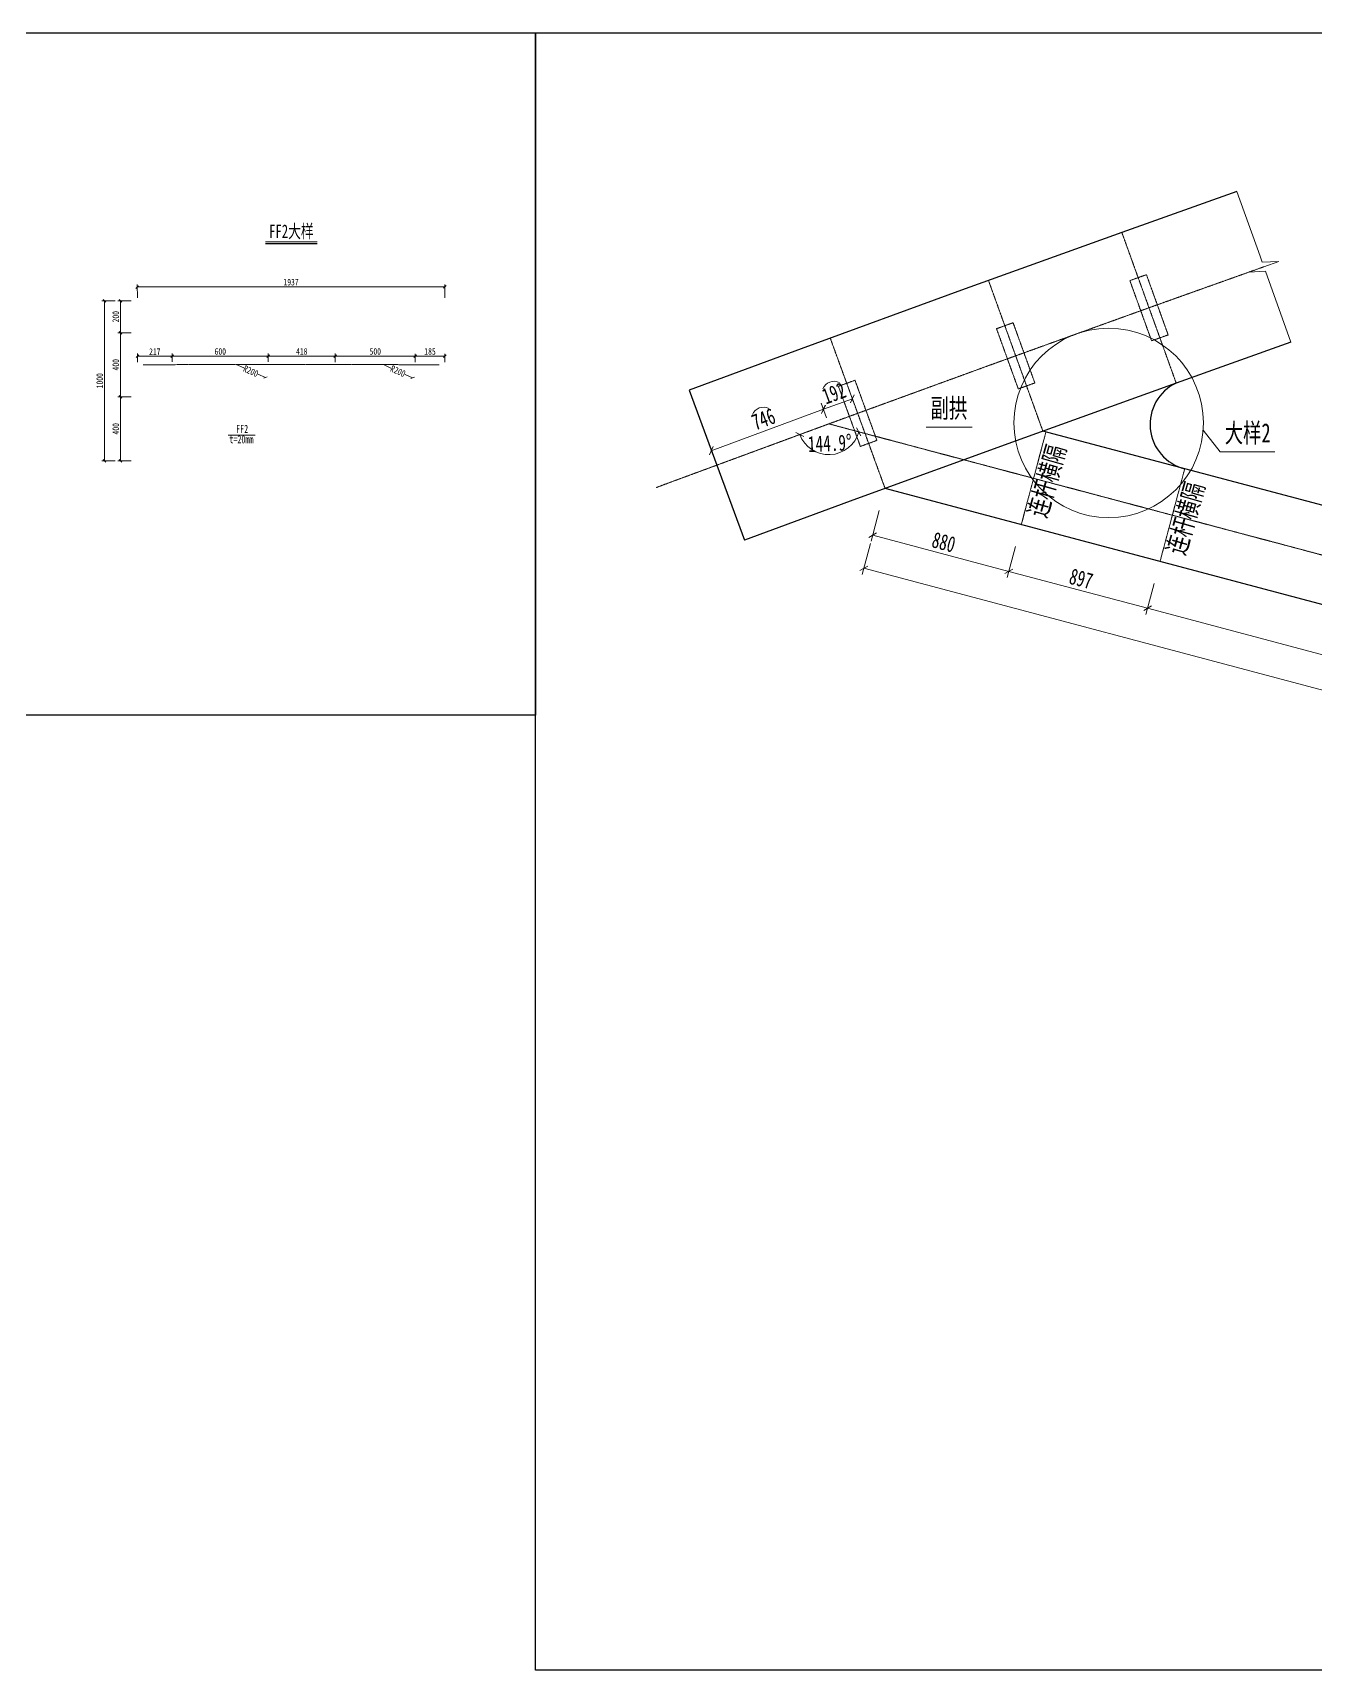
# Model space of a CAD drawing. Header units: millimetres. Extents: x -60009 to 63758, y -2164 to 95433.
# Drawn here: x 22459 to 30469, y 58436 to 68668 of the extents above; entities that cross this region are included whole.
import ezdxf
from ezdxf.enums import TextEntityAlignment as Align

# ---------------------------------------------------------------- set-up
doc = ezdxf.new("R2010")
doc.units = ezdxf.units.MM
doc.linetypes.add('CENTER2', pattern=[28.575, 19.05, -3.175, 3.175, -3.175])
doc.layers.get('Defpoints').update_dxf_attribs({"color": 8})
for name, color, linetype, lineweight in [('中心线', 2, 'CENTER2', 15), ('文字', 7, 'Continuous', 15), ('标注线及字体', 2, 'Continuous', 15), ('细实线', 4, 'Continuous', 15), ('钢板粗线', 1, 'Continuous', 25)]:
    doc.layers.add(name, color=color, linetype=linetype, lineweight=lineweight)
doc.styles.add('111', font='仿宋_GB2312.TTF', dxfattribs={"width": 0.7})
doc.styles.add('BM_Dim', font='仿宋_GB2312.TTF', dxfattribs={"width": 0.85})
doc.dimstyles.new('200', dxfattribs={"dimscale": 0, "dimtxt": 2.5, "dimasz": 1, "dimexe": 1, "dimexo": 1, "dimgap": 0.6, "dimtad": 1, "dimdec": 0, "dimdsep": 46, "dimtxsty": '111', "dimblk": 'OBLIQUE', "dimcen": 0, "dimclrd": 4, "dimclre": 4, "dimclrt": 4, "dimadec": 1, "dimazin": 2, "dimtfac": 1, "dimtdec": 0, "dimtix": 1, "dimtmove": 2, "dimatfit": 3, "dimfxl": 4, "dimfxlon": 1, "dimtolj": 1, "dimlwd": -1, "dimlwe": -1, "dimarcsym": 0})

# ---------------------------------------------------------------- blocks, each defined once
blk = doc.blocks.new('_Oblique')
at = {"color": 0, "linetype": 'ByBlock', "lineweight": -2}
blk.add_line((-0.5, -0.5), (0.5, 0.5), dxfattribs=at)
blk = doc.blocks.new('*D310')
at = {"layer": 'Defpoints', "color": 0, "transparency": 16777216}
for p in [(27782, 65820), (28633, 65593), (28555, 65302)]:
    blk.add_point(p, dxfattribs=at)
at = {"layer": '细实线', "color": 4, "transparency": 16777216}
for p, q in [((27746, 65683), (27695, 65490)), ((27705, 65528), (28555, 65302)), ((28596, 65457), (28545, 65263))]:
    blk.add_line(p, q, dxfattribs=at)
at = {"layer": '细实线', "color": 4, "transparency": 16777216, "xscale": 40, "yscale": 40, "zscale": 40}
for p, rotation in [((27705, 65528), 165.1039070504722), ((28555, 65302), 345.1039070504722)]:
    blk.add_blockref('_Oblique', p, dxfattribs=dict(at, rotation=rotation))
at = {"layer": '细实线', "color": 4, "transparency": 16777216, "insert": (28149, 65484), "char_height": 100, "attachment_point": 5, "rotation": 345.1039, "style": '111'}
blk.add_mtext('\\A1;880', dxfattribs=at)
blk = doc.blocks.new('*D311')
at = {"layer": 'Defpoints', "color": 0, "transparency": 16777216}
for p in [(28633, 65593), (29500, 65363), (29422, 65072)]:
    blk.add_point(p, dxfattribs=at)
at = {"layer": '细实线', "color": 4, "transparency": 16777216}
for p, q in [((28596, 65457), (28545, 65263)), ((28555, 65302), (29422, 65072)), ((29463, 65226), (29412, 65033))]:
    blk.add_line(p, q, dxfattribs=at)
at = {"layer": '细实线', "color": 4, "transparency": 16777216, "xscale": 40, "yscale": 40, "zscale": 40}
for p, rotation in [((28555, 65302), 165.1039070504734), ((29422, 65072), 345.1039070504734)]:
    blk.add_blockref('_Oblique', p, dxfattribs=dict(at, rotation=rotation))
at = {"layer": '细实线', "color": 4, "transparency": 16777216, "insert": (29007, 65256), "char_height": 100, "attachment_point": 5, "rotation": 345.1039, "style": '111'}
blk.add_mtext('\\A1;897', dxfattribs=at)
blk = doc.blocks.new('*D312')
at = {"layer": 'Defpoints', "color": 0, "transparency": 16777216}
for p in [(29500, 65363), (37327, 63281), (37249, 62989)]:
    blk.add_point(p, dxfattribs=at)
at = {"layer": '细实线', "color": 4, "transparency": 16777216}
for p, q in [((29463, 65226), (29412, 65033)), ((29422, 65072), (37249, 62989)), ((37291, 63144), (37239, 62951))]:
    blk.add_line(p, q, dxfattribs=at)
at = {"layer": '细实线', "color": 4, "transparency": 16777216, "xscale": 40, "yscale": 40, "zscale": 40}
for p, rotation in [((29422, 65072), 165.1039070504746), ((37249, 62989), 345.1039070504746)]:
    blk.add_blockref('_Oblique', p, dxfattribs=dict(at, rotation=rotation))
at = {"layer": '细实线', "color": 4, "transparency": 16777216, "insert": (33354, 64100), "char_height": 100, "attachment_point": 5, "rotation": 345.1039, "style": '111'}
blk.add_mtext('\\A1;3×2700', dxfattribs=at)
blk = doc.blocks.new('*D315')
at = {"layer": 'Defpoints', "color": 0, "transparency": 16777216}
for p in [(27782, 65820), (38596, 62943), (38463, 62445)]:
    blk.add_point(p, dxfattribs=at)
at = {"layer": '细实线', "color": 4, "transparency": 16777216}
for p, q in [((27691, 65476), (27640, 65282)), ((27650, 65321), (38463, 62445)), ((38504, 62599), (38453, 62406))]:
    blk.add_line(p, q, dxfattribs=at)
at = {"layer": '细实线', "color": 4, "transparency": 16777216, "xscale": 40, "yscale": 40, "zscale": 40}
for p, rotation in [((27650, 65321), 165.1039070504737), ((38463, 62445), 345.1039070504738)]:
    blk.add_blockref('_Oblique', p, dxfattribs=dict(at, rotation=rotation))
at = {"layer": '细实线', "color": 4, "transparency": 16777216, "insert": (33075, 63952), "char_height": 100, "attachment_point": 5, "rotation": 345.1039, "style": '111'}
blk.add_mtext('\\A1;11189', dxfattribs=at)
blk = doc.blocks.new('*D534')
at = {"layer": 'Defpoints', "color": 0, "transparency": 16777216}
for p in [(23730, 66594), (23912, 66513)]:
    blk.add_point(p, dxfattribs=at)
at = {"layer": '细实线', "color": 4, "transparency": 16777216}
for p, q in [((23777, 66573), (23730, 66594)), ((23865, 66534), (23912, 66513))]:
    blk.add_line(p, q, dxfattribs=at)
at = {"layer": '细实线', "color": 4, "transparency": 16777216, "xscale": 16.66666666666666, "yscale": 16.66666666666666, "zscale": 16.66666666666666, "rotation": 335.9843972016674}
blk.add_blockref('_Oblique', (23912, 66513), dxfattribs=at)
at = {"layer": '细实线', "color": 4, "transparency": 16777216, "insert": (23821, 66553), "char_height": 41.7, "attachment_point": 5, "rotation": 335.9844, "style": '111'}
blk.add_mtext('\\A1;R200', dxfattribs=at)
blk = doc.blocks.new('*D535')
at = {"layer": 'Defpoints', "color": 0, "transparency": 16777216}
for p in [(24649, 66594), (24831, 66512)]:
    blk.add_point(p, dxfattribs=at)
at = {"layer": '细实线', "color": 4, "transparency": 16777216}
for p, q in [((24696, 66572), (24649, 66594)), ((24784, 66533), (24831, 66512))]:
    blk.add_line(p, q, dxfattribs=at)
at = {"layer": '细实线', "color": 4, "transparency": 16777216, "xscale": 16.66666666666666, "yscale": 16.66666666666666, "zscale": 16.66666666666666, "rotation": 335.9843972016674}
blk.add_blockref('_Oblique', (24831, 66512), dxfattribs=at)
at = {"layer": '细实线', "color": 4, "transparency": 16777216, "insert": (24740, 66553), "char_height": 41.7, "attachment_point": 5, "rotation": 335.9844, "style": '111'}
blk.add_mtext('\\A1;R200', dxfattribs=at)
blk = doc.blocks.new('*D536')
at = {"layer": 'Defpoints', "color": 0, "transparency": 16777216}
for p in [(23114, 66393), (23007, 65993), (23114, 65993)]:
    blk.add_point(p, dxfattribs=at)
at = {"layer": '细实线', "color": 4, "transparency": 16777216}
for p, q in [((23074, 66393), (22990, 66393)), ((23007, 66393), (23007, 65993)), ((23074, 65993), (22990, 65993))]:
    blk.add_line(p, q, dxfattribs=at)
at = {"layer": '细实线', "color": 4, "transparency": 16777216, "xscale": 16.66666666666666, "yscale": 16.66666666666666, "zscale": 16.66666666666666}
for p, rotation in [((23007, 66393), 90), ((23007, 65993), 270)]:
    blk.add_blockref('_Oblique', p, dxfattribs=dict(at, rotation=rotation))
at = {"layer": '细实线', "color": 4, "transparency": 16777216, "insert": (22977, 66193), "char_height": 41.7, "attachment_point": 5, "rotation": 90, "style": '111'}
blk.add_mtext('\\A1;400', dxfattribs=at)
blk = doc.blocks.new('*D537')
at = {"layer": 'Defpoints', "color": 0, "transparency": 16777216}
for p in [(23007, 66793), (23630, 66793), (23630, 66393)]:
    blk.add_point(p, dxfattribs=at)
at = {"layer": '细实线', "color": 4, "transparency": 16777216}
for p, q in [((23074, 66793), (22990, 66793)), ((23007, 66393), (23007, 66793)), ((23074, 66393), (22990, 66393))]:
    blk.add_line(p, q, dxfattribs=at)
at = {"layer": '细实线', "color": 4, "transparency": 16777216, "xscale": 16.66666666666666, "yscale": 16.66666666666666, "zscale": 16.66666666666666}
for p, rotation in [((23007, 66793), 90), ((23007, 66393), 270)]:
    blk.add_blockref('_Oblique', p, dxfattribs=dict(at, rotation=rotation))
at = {"layer": '细实线', "color": 4, "transparency": 16777216, "insert": (22977, 66593), "char_height": 41.7, "attachment_point": 5, "rotation": 90, "style": '111'}
blk.add_mtext('\\A1;400', dxfattribs=at)
blk = doc.blocks.new('*D538')
at = {"layer": 'Defpoints', "color": 0, "transparency": 16777216}
for p in [(23007, 66993), (23112, 66993), (23075, 66793)]:
    blk.add_point(p, dxfattribs=at)
at = {"layer": '细实线', "color": 4, "transparency": 16777216}
for p, q in [((23074, 66993), (22990, 66993)), ((23007, 66793), (23007, 66993)), ((23058, 66793), (22990, 66793))]:
    blk.add_line(p, q, dxfattribs=at)
at = {"layer": '细实线', "color": 4, "transparency": 16777216, "xscale": 16.66666666666666, "yscale": 16.66666666666666, "zscale": 16.66666666666666}
for p, rotation in [((23007, 66993), 90), ((23007, 66793), 270)]:
    blk.add_blockref('_Oblique', p, dxfattribs=dict(at, rotation=rotation))
at = {"layer": '细实线', "color": 4, "transparency": 16777216, "insert": (22977, 66893), "char_height": 41.7, "attachment_point": 5, "rotation": 90, "style": '111'}
blk.add_mtext('\\A1;200', dxfattribs=at)
blk = doc.blocks.new('*D539')
at = {"layer": 'Defpoints', "color": 0, "transparency": 16777216}
for p in [(22907, 66993), (23112, 66993), (23114, 65993)]:
    blk.add_point(p, dxfattribs=at)
at = {"layer": '细实线', "color": 4, "transparency": 16777216}
for p, q in [((22974, 66993), (22890, 66993)), ((22907, 65993), (22907, 66993)), ((22974, 65993), (22890, 65993))]:
    blk.add_line(p, q, dxfattribs=at)
at = {"layer": '细实线', "color": 4, "transparency": 16777216, "xscale": 16.66666666666666, "yscale": 16.66666666666666, "zscale": 16.66666666666666}
for p, rotation in [((22907, 66993), 90), ((22907, 65993), 270)]:
    blk.add_blockref('_Oblique', p, dxfattribs=dict(at, rotation=rotation))
at = {"layer": '细实线', "color": 4, "transparency": 16777216, "insert": (22877, 66493), "char_height": 41.7, "attachment_point": 5, "rotation": 90, "style": '111'}
blk.add_mtext('\\A1;1000', dxfattribs=at)
blk = doc.blocks.new('*D544')
at = {"layer": 'Defpoints', "color": 0, "transparency": 16777216}
for p in [(27397, 66315), (27431, 66224), (26731, 65965)]:
    blk.add_point(p, dxfattribs=at)
at = {"layer": '细实线', "color": 4, "transparency": 16777216}
for p, q in [((26697, 66056), (27397, 66315)), ((27417, 66261), (27383, 66352)), ((26717, 66003), (26683, 66094))]:
    blk.add_line(p, q, dxfattribs=at)
at = {"layer": '细实线', "color": 4, "transparency": 16777216, "xscale": 40, "yscale": 40, "zscale": 40}
for p, rotation in [((27397, 66315), 20.24577076898053), ((26697, 66056), 200.2457707689805)]:
    blk.add_blockref('_Oblique', p, dxfattribs=dict(at, rotation=rotation))
at = {"layer": '细实线', "color": 4, "transparency": 16777216, "insert": (27023, 66253), "char_height": 100, "attachment_point": 5, "rotation": 20.2458, "style": '111'}
blk.add_mtext('\\A1;746', dxfattribs=at)
blk = doc.blocks.new('*D545')
at = {"layer": 'Defpoints', "color": 0, "transparency": 16777216}
for p in [(27578, 66380), (27431, 66224), (27611, 66289)]:
    blk.add_point(p, dxfattribs=at)
at = {"layer": '细实线', "color": 4, "transparency": 16777216}
for p, q in [((27597, 66327), (27564, 66418)), ((27417, 66261), (27384, 66352)), ((27398, 66315), (27578, 66380))]:
    blk.add_line(p, q, dxfattribs=at)
at = {"layer": '细实线', "color": 4, "transparency": 16777216, "xscale": 40, "yscale": 40, "zscale": 40}
for p, rotation in [((27578, 66380), 20.04220357042235), ((27398, 66315), 200.0422035704223)]:
    blk.add_blockref('_Oblique', p, dxfattribs=dict(at, rotation=rotation))
at = {"layer": '细实线', "color": 4, "transparency": 16777216, "insert": (27463, 66415), "char_height": 100, "attachment_point": 5, "rotation": 20.0422, "style": '111'}
blk.add_mtext('\\A1;192', dxfattribs=at)
blk = doc.blocks.new('*D546')
at = {"layer": 'Defpoints', "color": 0, "transparency": 16777216}
for p in [(27431, 66224), (27431, 66224), (27360, 66044), (26431, 65855), (38673, 63233)]:
    blk.add_point(p, dxfattribs=at)
at = {"layer": '细实线', "color": 4, "transparency": 16777216}
blk.add_arc((27431, 66224), 193, 200.2458, 345.1039, dxfattribs=at)
at = {"layer": '细实线', "color": 4, "transparency": 16777216, "xscale": 40, "yscale": 40, "zscale": 40}
for p, rotation in [((27250, 66157), 110.2457707689785), ((27617, 66174), 75.10390705047371)]:
    blk.add_blockref('_Oblique', p, dxfattribs=dict(at, rotation=rotation))
at = {"layer": '细实线', "color": 4, "transparency": 16777216, "insert": (27437, 66102), "char_height": 100, "attachment_point": 5, "rotation": 2.6748, "style": '111'}
blk.add_mtext('\\A1;144.9%%d', dxfattribs=at)
blk = doc.blocks.new('*D710')
at = {"layer": 'Defpoints', "color": 0, "transparency": 16777216}
for p in [(24348, 66646), (23930, 66594), (24348, 66593)]:
    blk.add_point(p, dxfattribs=at)
at = {"layer": '细实线', "color": 4, "transparency": 16777216}
for p, q in [((23930, 66611), (23930, 66663)), ((23930, 66646), (24348, 66646)), ((24348, 66610), (24348, 66663))]:
    blk.add_line(p, q, dxfattribs=at)
at = {"layer": '细实线', "color": 4, "transparency": 16777216, "xscale": 16.66666666666666, "yscale": 16.66666666666666, "zscale": 16.66666666666666, "rotation": 180}
blk.add_blockref('_Oblique', (23930, 66646), dxfattribs=at)
at = {"layer": '细实线', "color": 4, "transparency": 16777216, "xscale": 16.66666666666666, "yscale": 16.66666666666666, "zscale": 16.66666666666666}
blk.add_blockref('_Oblique', (24348, 66646), dxfattribs=at)
at = {"layer": '细实线', "color": 4, "transparency": 16777216, "insert": (24139, 66676), "char_height": 41.7, "attachment_point": 5, "style": '111'}
blk.add_mtext('\\A1;418', dxfattribs=at)
blk = doc.blocks.new('*D711')
at = {"layer": 'Defpoints', "color": 0, "transparency": 16777216}
for p in [(23330, 66646), (23330, 66594), (23930, 66594)]:
    blk.add_point(p, dxfattribs=at)
at = {"layer": '细实线', "color": 4, "transparency": 16777216}
for p, q in [((23330, 66611), (23330, 66663)), ((23930, 66646), (23330, 66646)), ((23930, 66611), (23930, 66663))]:
    blk.add_line(p, q, dxfattribs=at)
at = {"layer": '细实线', "color": 4, "transparency": 16777216, "xscale": 16.66666666666666, "yscale": 16.66666666666666, "zscale": 16.66666666666666, "rotation": 180}
blk.add_blockref('_Oblique', (23330, 66646), dxfattribs=at)
at = {"layer": '细实线', "color": 4, "transparency": 16777216, "xscale": 16.66666666666666, "yscale": 16.66666666666666, "zscale": 16.66666666666666}
blk.add_blockref('_Oblique', (23930, 66646), dxfattribs=at)
at = {"layer": '细实线', "color": 4, "transparency": 16777216, "insert": (23630, 66676), "char_height": 41.7, "attachment_point": 5, "style": '111'}
blk.add_mtext('\\A1;600', dxfattribs=at)
blk = doc.blocks.new('*D712')
at = {"layer": 'Defpoints', "color": 0, "transparency": 16777216}
for p in [(23112, 66646), (23112, 66592), (23330, 66594)]:
    blk.add_point(p, dxfattribs=at)
at = {"layer": '细实线', "color": 4, "transparency": 16777216}
for p, q in [((23112, 66609), (23112, 66663)), ((23330, 66646), (23112, 66646)), ((23330, 66611), (23330, 66663))]:
    blk.add_line(p, q, dxfattribs=at)
at = {"layer": '细实线', "color": 4, "transparency": 16777216, "xscale": 16.66666666666666, "yscale": 16.66666666666666, "zscale": 16.66666666666666, "rotation": 180}
blk.add_blockref('_Oblique', (23112, 66646), dxfattribs=at)
at = {"layer": '细实线', "color": 4, "transparency": 16777216, "xscale": 16.66666666666666, "yscale": 16.66666666666666, "zscale": 16.66666666666666}
blk.add_blockref('_Oblique', (23330, 66646), dxfattribs=at)
at = {"layer": '细实线', "color": 4, "transparency": 16777216, "insert": (23221, 66675), "char_height": 41.7, "attachment_point": 5, "style": '111'}
blk.add_mtext('\\A1;217', dxfattribs=at)
blk = doc.blocks.new('*D713')
at = {"layer": 'Defpoints', "color": 0, "transparency": 16777216}
for p in [(24848, 66646), (24348, 66594), (24848, 66594)]:
    blk.add_point(p, dxfattribs=at)
at = {"layer": '细实线', "color": 4, "transparency": 16777216}
for p, q in [((24348, 66610), (24348, 66662)), ((24348, 66646), (24848, 66646)), ((24848, 66610), (24848, 66662))]:
    blk.add_line(p, q, dxfattribs=at)
at = {"layer": '细实线', "color": 4, "transparency": 16777216, "xscale": 16.66666666666666, "yscale": 16.66666666666666, "zscale": 16.66666666666666, "rotation": 180}
blk.add_blockref('_Oblique', (24348, 66646), dxfattribs=at)
at = {"layer": '细实线', "color": 4, "transparency": 16777216, "xscale": 16.66666666666666, "yscale": 16.66666666666666, "zscale": 16.66666666666666}
blk.add_blockref('_Oblique', (24848, 66646), dxfattribs=at)
at = {"layer": '细实线', "color": 4, "transparency": 16777216, "insert": (24598, 66676), "char_height": 41.7, "attachment_point": 5, "style": '111'}
blk.add_mtext('\\A1;500', dxfattribs=at)
blk = doc.blocks.new('*D714')
at = {"layer": 'Defpoints', "color": 0, "transparency": 16777216}
for p in [(25032, 66646), (24848, 66594), (25032, 66594)]:
    blk.add_point(p, dxfattribs=at)
at = {"layer": '细实线', "color": 4, "transparency": 16777216}
for p, q in [((24848, 66610), (24848, 66662)), ((24848, 66646), (25032, 66646)), ((25032, 66610), (25032, 66662))]:
    blk.add_line(p, q, dxfattribs=at)
at = {"layer": '细实线', "color": 4, "transparency": 16777216, "xscale": 16.66666666666666, "yscale": 16.66666666666666, "zscale": 16.66666666666666, "rotation": 180}
blk.add_blockref('_Oblique', (24848, 66646), dxfattribs=at)
at = {"layer": '细实线', "color": 4, "transparency": 16777216, "xscale": 16.66666666666666, "yscale": 16.66666666666666, "zscale": 16.66666666666666}
blk.add_blockref('_Oblique', (25032, 66646), dxfattribs=at)
at = {"layer": '细实线', "color": 4, "transparency": 16777216, "insert": (24940, 66676), "char_height": 41.7, "attachment_point": 5, "style": '111'}
blk.add_mtext('\\A1;185', dxfattribs=at)
blk = doc.blocks.new('*D720')
at = {"layer": 'Defpoints', "color": 0, "transparency": 16777216}
for p in [(24393, 67079), (23112, 66993), (25033, 66993), (23114, 65993), (25031, 65993)]:
    blk.add_point(p, dxfattribs=at)
at = {"layer": '细实线', "color": 4, "transparency": 16777216}
for p, q in [((23112, 67012), (23111, 67095)), ((25033, 67012), (25033, 67095))]:
    blk.add_line(p, q, dxfattribs=at)
blk.add_arc((24167, -472415), 539495, 89.90799, 90.11208, dxfattribs=at)
at = {"layer": '细实线', "color": 4, "transparency": 16777216, "xscale": 16.66666666666666, "yscale": 16.66666666666666, "zscale": 16.66666666666666}
for p, rotation in [((23111, 67078), 180.1120819061233), ((25033, 67079), 359.9079856405731)]:
    blk.add_blockref('_Oblique', p, dxfattribs=dict(at, rotation=rotation))
at = {"layer": '细实线', "color": 4, "transparency": 16777216, "insert": (24072, 67109), "char_height": 41.7, "attachment_point": 5, "rotation": 0.01, "style": '111'}
blk.add_mtext('1937', dxfattribs=at)

msp = doc.modelspace()

# ---------------------------------------------------------------- linework, layer by layer
at = {"color": 4}
msp.add_line((23911.9, 67351.5), (24236.1, 67351.5), dxfattribs=at)
at = {"color": 6, "const_width": 6}
msp.add_lwpolyline([(23911.9, 67361.5), (24236.1, 67361.5)], dxfattribs=at)
at = {"layer": 'Defpoints'}
for points in [[(19183.2, 68667.5), (25599.8, 68667.5), (25599.8, 64404.2), (19183.2, 64404.2)], [(25599.8, 68667.5), (40999.8, 68667.5), (40999.8, 58435.5), (25599.8, 58435.5)]]:
    msp.add_lwpolyline(points, close=True, dxfattribs=at)
at = {"layer": '中心线', "color": 8, "ltscale": 0.15}
for p, q in [((29261.2, 67419.5), (29600.5, 66478.9)), ((29414.8, 67155.8), (29550.5, 66779.5)), ((28767.8, 66178.4), (28428.4, 67119.1)), ((29311.3, 67118.7), (29447, 66742.4)), ((28614.2, 66442), (28478.5, 66818.2)), ((28717.7, 66479.3), (28581.9, 66855.6)), ((27782.5, 65819.7), (27439.8, 66759.1)), ((27628, 66082.6), (27490.9, 66458.4)), ((27731.3, 66120.3), (27594.2, 66496.1))]:
    msp.add_line(p, q, dxfattribs=at)
at = {"layer": '中心线', "ltscale": 0.15}
for p, q in [((38673, 63233.1), (27430.9, 66223.6)), ((28787.1, 66173.3), (28632.9, 65593.4)), ((29499.6, 65362.9), (29653.8, 65942.7))]:
    msp.add_line(p, q, dxfattribs=at)
at = {"layer": '中心线', "color": 8, "ltscale": 0.15}
for points in [[(30148.1, 67205.1), (29430.9, 66949.2), (28430.9, 66588.4), (27430.9, 66223.6), (26430.9, 65854.8), (26351.9, 65825.3)], [(29414.8, 67155.8), (29363.3, 67137.5), (29311.3, 67118.7)], [(28581.9, 66855.6), (28478.5, 66818.2)], [(29550.5, 66779.5), (29498.4, 66760.9), (29447, 66742.4)], [(27594.2, 66496.1), (27490.9, 66458.4)], [(28717.7, 66479.3), (28614.2, 66442)], [(27731.3, 66120.3), (27628, 66082.6)]]:
    msp.add_lwpolyline(points, dxfattribs=at)
at = {"layer": '中心线', "ltscale": 0.6}
msp.add_lwpolyline([(24997.4, 66593.1), (23977.2, 66594.7), (23147.4, 66593.1)], dxfattribs=at)
at = {"layer": '细实线'}
for p, q in [((28039.3, 66204), (28325.9, 66204)), ((23680.2, 66153.8), (23848.4, 66153.8)), ((29876.3, 66049.3), (29769.1, 66185.1)), ((29876.3, 66049.3), (30216.9, 66049.3))]:
    msp.add_line(p, q, dxfattribs=at)
at = {"layer": '细实线', "color": 8}
msp.add_lwpolyline([(30316.1, 66734.1), (30158.1, 67176.8), (30053.9, 67171.5), (30242.2, 67238.7), (30138, 67233.3), (30124.5, 67271), (29980.1, 67676)], dxfattribs=at)
at = {"layer": '细实线'}
msp.add_circle((29178.9, 66229.6), 591.9, dxfattribs=at)
for centre in [(27463.3, 66414.8), (27022.5, 66252.7)]:
    msp.add_arc(centre, 74.8, 62.9208, 157.57074, dxfattribs=at)
at = {"layer": '钢板粗线', "color": 8}
msp.add_line((26557.8, 66434.5), (26903.9, 65496.3), dxfattribs=at)
at = {"layer": '钢板粗线'}
for p, q in [((38750.1, 63523.1), (28767.8, 66178.4)), ((38595.9, 62943.2), (27782.5, 65819.7))]:
    msp.add_line(p, q, dxfattribs=at)
at = {"layer": '钢板粗线', "color": 8}
for points in [[(29980.1, 67676), (29262, 67419.8), (28260.3, 67058.5), (27258.7, 66693), (26557.8, 66434.5)], [(30316.1, 66734.1), (29599.7, 66478.6), (28601.4, 66118.4), (27603.1, 65754.2), (26903.9, 65496.3)]]:
    msp.add_lwpolyline(points, dxfattribs=at)
at = {"layer": '钢板粗线'}
msp.add_arc((29723.6, 66220.4), 286.3, 115.45358, 255.89622, dxfattribs=at)

# ---------------------------------------------------------------- texts
at = {"layer": '文字', "style": 'BM_Dim', "width": 0.7}
for s, height, p in [('副拱', 120, (28181, 66226)), ('FF2', 50, (23766.8, 66151.9)), ('大样2', 120, (30047.1, 66071.2)), ('t=20mm', 50, (23761.7, 66087.1))]:
    msp.add_text(s, height=height, dxfattribs=at).set_placement(p, align=Align.BOTTOM_CENTER)
for p in [(28884.4, 65840.2), (29750, 65606.7)]:
    msp.add_text('连杆横隔', height=120, rotation=74.1051, dxfattribs=at).set_placement(p, align=Align.BOTTOM_CENTER)
at = {"layer": '标注线及字体', "color": 0, "style": '111', "width": 0.7}
msp.add_text('FF2大样', height=83.33, dxfattribs=at).set_placement((24074, 67429), align=Align.MIDDLE)

# ---------------------------------------------------------------- dimensions: what is measured, and where the dimension line sits
at = {"layer": '细实线'}
dim = msp.add_angular_dim_2l(base=(24392.6, 67079.2), line1=((23113.6, 65993), (23111.6, 66993)), line2=((25033.1, 66993), (25031.5, 65993)), text='1937', dimstyle='200', override={"dimscale": 16.666667, "dimtxsty": '111', "dimblk": 'Oblique'}, dxfattribs=at)
dim.commit()
dim.dimension.update_dxf_attribs({"geometry": '*D720', "text_midpoint": (24072.3, 67109)})
for base, p1, p2, picture, middle in [((22907.2, 66993), (23113.6, 65993), (23111.6, 66993), '*D539', (22877.3, 66493)), ((23007, 66993), (23074.7, 66793), (23111.6, 66993), '*D538', (22977.2, 66893)), ((23007, 66793), (23629.7, 66393), (23629.7, 66793), '*D537', (22977.2, 66593)), ((23007, 65993), (23113.6, 66393), (23113.6, 65993), '*D536', (22977.2, 66193))]:
    dim = msp.add_linear_dim(base=base, p1=p1, p2=p2, angle=90, dimstyle='200', override={"dimscale": 16.666667}, dxfattribs=at)
    dim.commit()
    dim.dimension.update_dxf_attribs({"geometry": picture, "text_midpoint": middle})
for base, p1, p2, picture, middle in [((23112.4, 66646), (23329.7, 66594.1), (23112.4, 66592.3), '*D712', (23221, 66675.4)), ((23329.7, 66646), (23929.7, 66594.1), (23329.7, 66594.1), '*D711', (23629.7, 66675.8)), ((24348.1, 66646), (23929.7, 66594.1), (24348.1, 66593.4), '*D710', (24138.9, 66675.8)), ((24848.1, 66645.8), (24348.1, 66593.7), (24848.1, 66593.7), '*D713', (24598.1, 66675.6)), ((25032.4, 66645.8), (24847.6, 66593.7), (25032.4, 66593.7), '*D714', (24940, 66675.6))]:
    dim = msp.add_linear_dim(base=base, p1=p1, p2=p2, dimstyle='200', override={"dimscale": 16.666667}, dxfattribs=at)
    dim.commit()
    dim.dimension.update_dxf_attribs({"geometry": picture, "text_midpoint": middle})
for center, mpoint, picture, middle in [((23729.7, 66594.1), (23912.4, 66512.7), '*D534', (23821, 66553.4)), ((24648.5, 66593.5), (24831.2, 66512.1), '*D535', (24739.9, 66552.8))]:
    dim = msp.add_radius_dim(center=center, mpoint=mpoint, dimstyle='200', override={"dimscale": 16.666667}, dxfattribs=at)
    dim.commit()
    dim.dimension.update_dxf_attribs({"geometry": picture, "text_midpoint": middle, "dimtype": 164})
for p1, p2, distance, picture, middle in [((27430.9, 66223.6), (27611.1, 66289.4), 96.9, '*D545', (27463.3, 66414.8)), ((26730.9, 65965.4), (27430.9, 66223.6), 97, '*D544', (27022.5, 66252.7)), ((27782.5, 65819.7), (38595.9, 62943.2), -516, '*D315', (33074.9, 63952)), ((27782.5, 65819.7), (28632.9, 65593.4), -301.5, '*D310', (28148.6, 65484.4)), ((28632.9, 65593.4), (29499.6, 65362.9), -301.5, '*D311', (29007.1, 65256))]:
    dim = msp.add_aligned_dim(p1=p1, p2=p2, distance=distance, dimstyle='200', override={"dimscale": 40, "dimblk": 'Oblique'}, dxfattribs=at)
    dim.commit()
    dim.dimension.update_dxf_attribs({"geometry": picture, "text_midpoint": middle})
dim = msp.add_angular_dim_2l(base=(27360.2, 66044), line1=((27430.9, 66223.6), (26430.9, 65854.8)), line2=((38673, 63233.1), (27430.9, 66223.6)), dimstyle='200', override={"dimscale": 40, "dimblk": 'Oblique'}, dxfattribs=at)
dim.commit()
dim.dimension.update_dxf_attribs({"geometry": '*D546', "text_midpoint": (27436.5, 66102.4)})
dim = msp.add_aligned_dim(p1=(29499.6, 65362.9), p2=(37326.9, 63280.8), distance=-301.5, text='3×2700', dimstyle='200', override={"dimscale": 40, "dimtxsty": '111', "dimblk": 'Oblique'}, dxfattribs=at)
dim.commit()
dim.dimension.update_dxf_attribs({"geometry": '*D312', "text_midpoint": (33354.1, 64099.6)})

doc.saveas('drawing.dxf')
